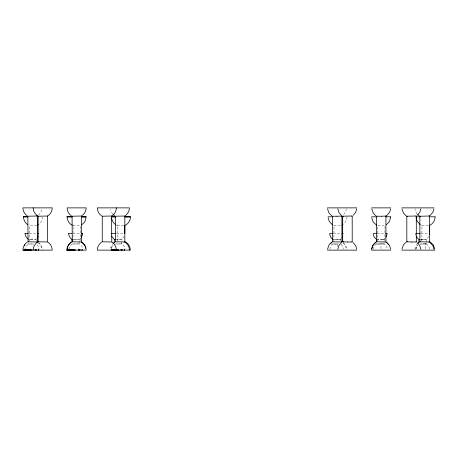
<?xml version="1.0" encoding="UTF-8"?>
<svg xmlns="http://www.w3.org/2000/svg" width="458" height="458" viewBox="0 0 458 458"><rect width="100%" height="100%" fill="white"/><g stroke="black" fill="none" stroke-linecap="round" stroke-linejoin="round"><path stroke-width="0.34" stroke-dasharray="2.29 1.72" d="M29.306 241.274L29.61 224.907M72.874 241.274L73.183 224.907M80.35 240.765L80.442 225.508L81.839 224.746M117.294 241.274L117.391 225.605L116.223 224.981M333.865 241.274L333.962 225.605L333.052 225.17M337.403 246.507L337.426 242.929M377.438 241.274L377.461 225.571M380.964 248.648L380.999 242.929M384.909 240.765L385.006 225.508L377.564 225.605M421.858 241.274L421.955 225.605L421.039 225.17M425.379 248.648L425.419 242.929M343.54 234.004L343.494 233.322M347.112 216.857L346.363 220.498L343.586 224.197M42.548 216.857C42.485 219.76 41.128 222.645 38.753 224.357M329.846 249.289C330.138 247.2 331.466 243.759 334.071 243.965M373.436 249.289C373.728 247.2 375.056 243.759 377.661 243.965M415.778 249.289L417.49 244.784M346.46 208.808L345.378 212.363L343.025 215.231M414.959 249.192L415.641 246.484L417.078 244.085M415.904 249.129L416.534 246.667L417.73 245.001M25.264 249.976L25.757 247.291L27.234 245.001L28.413 244.028L33.549 243.891M68.975 249.307L69.341 247.291L70.824 245.001L72.003 244.028L75.753 243.908L79.509 243.919L80.717 244.858L82.263 247.102L82.692 249.1M111.317 249.307L111.683 247.291L113.166 245.001M41.758 209.735L40.338 213.165L38.191 215.306M110.538 248.265L111.076 246.478L112.748 243.874M111.483 248.207L112.926 244.784M117.603 224.907L117.466 225.599M428.717 236.626L426.346 239.265L426.415 243.919L428.505 245.9L429.696 249.083M124.072 236.546L121.782 239.265L116.647 239.368M385.178 238.292L384.004 239.265L384.039 241.595M36.634 238.589L35.85 239.265L32.1 239.345M80.614 238.252L79.44 239.265L72.41 239.362M341.09 238.761L340.414 239.265L340.443 241.263M384.044 243.931L383.323 243.977M426.387 243.931L425.316 243.988M340.391 239.271L339.83 239.288M383.97 239.271L383.501 239.288M426.312 239.271L425.471 239.294M334.151 243.965L338.273 244.017M377.741 243.965L382.894 243.988M425.236 243.988L420.221 243.959M333.321 239.362L334.002 239.345M115.525 243.965L121.851 243.919L123.059 244.858L124.605 247.102L125.034 249.1M73.034 239.345L79.44 239.265L79.509 243.919L72.003 244.034L71.975 242.288M377.478 239.379L377.535 239.379M339.235 239.299L336.659 239.345M382.825 239.299L377.673 239.345L380.071 239.351M425.167 239.299L422.591 239.345M33.554 244.022L28.413 244.034L28.39 242.7M420.799 239.328L422.488 239.299M32.094 239.299C23.404 240.198 38.695 237.118 35.884 241.263M116.441 239.322L121.782 239.265L121.851 243.919L115.525 244.068M380.249 239.299L382.819 239.265M336.727 243.908L338.273 243.891M380.317 243.908L382.888 243.885M422.66 243.908L425.236 243.885M336.304 239.351L334.082 239.379L339.235 239.265M336.55 244.051L334.157 244.068M380.14 244.051L377.747 244.068M422.482 244.051L420.221 244.068M36.755 225.513L29.404 225.605M72.971 225.605L80.442 225.508M117.391 225.605L124.404 225.513M333.996 225.605L341.176 225.513M421.984 225.605L428.791 225.519M420.73 239.374L425.167 239.265M339.315 239.265L340.334 239.265M382.905 239.265L383.924 239.265M425.247 239.265L426.266 239.265M29.432 233.322L35.85 233.322M73.022 233.322L80.545 233.322M111.105 233.322L111.38 235.509M116.63 233.322L124.444 233.322M333.344 233.322L341.256 233.322M377.255 233.322L385.35 233.322M415.624 233.322L415.664 234.891L415.555 234.21M420.868 233.322L428.865 233.322M383.025 243.885C385.258 243.57 387.176 246.976 387.353 249.083M425.316 243.885L426.409 243.914M377.438 244.062L376.59 244.04L376.539 242.288M333.722 244.062L333 244.04L332.955 242.7M38.191 242.694L40.338 244.835L41.758 248.265M38.621 242.62C40.968 244.349 42.296 247.234 42.342 250.125M341.17 244.4L342.933 246.484L343.763 249.083M343.025 242.769L345.378 245.637L346.46 249.192M343.448 242.786L345.79 245.654L346.861 249.192M112.748 214.115L111.076 211.516L110.538 209.73M417.078 213.915L415.641 211.516L414.959 208.808M37.127 244.858L38.672 247.102L39.102 249.1M384.056 242.757L384.073 243.919"/><path stroke-width="0.69" d="M428.888 215.964L429.381 216.01L429.381 241.99L428.888 242.024M124.811 233.483L124.862 225.508C128.217 224.025 130.599 220.464 130.496 216.8L124.662 216.823L130.496 216.8M429.375 232.819L429.358 225.513M390.68 216.857L389.529 221.34L386.403 224.746M435.1 216.857C435.1 220.304 433.073 223.636 430.016 225.221M33.182 250.125C33.205 246.994 34.825 243.977 37.413 242.219M67.12 250.125C67.143 246.988 68.757 243.965 71.351 242.208M116.355 207.875C116.332 211.006 114.712 214.023 112.118 215.781M387.13 234.004L386.031 237.221M429.381 234.685L429.472 234.004M327.51 249.192L329.067 244.835L331.695 242.213M337.792 249.192L338.868 245.637L341.227 242.769M356.742 208.808L355.666 212.363L353.307 215.231M371.724 249.192L373.281 244.835L375.909 242.213M390.674 208.808L389.598 212.363L386.489 215.787M401.918 249.192L403.475 244.835L406.103 242.213M420.868 208.808L419.791 212.363L417.433 215.231M433.915 208.808L432.833 212.363L429.73 215.787M371.484 249.129L372.583 245.585L375.715 242.173M81.444 233.322L82.595 233.322L82.097 235.979L81.358 237.112M24.343 245.877L24.938 244.784M342.784 236.626L342.04 237.776M37.396 237.679L38.14 236.546M82.469 233.322L82.062 233.695L82.595 233.322M417.707 243.393L419.15 242.213M330.693 243.347L331.386 242.729M47.993 215.781C50.586 214.023 52.206 211.006 52.229 207.875L22.9 207.875C22.923 211.012 24.537 214.035 27.131 215.792M27.131 242.208C24.537 243.965 22.923 246.988 22.9 250.125L52.229 250.125C52.206 246.994 50.586 243.977 47.993 242.219M125.166 215.781C127.759 214.023 129.374 211.006 129.396 207.875L97.308 207.875C97.331 211.006 98.951 214.023 101.539 215.781M101.539 242.219C98.951 243.977 97.331 246.994 97.308 250.125L130.33 250.125C130.324 246.473 128.085 242.98 124.759 241.463M113.143 243.393L114.586 242.208M81.839 224.746L84.484 222.136L85.371 220.498L86.121 216.857L81.827 216.8M71.15 242.173C68.551 243.925 66.839 246.994 66.908 250.125M81.93 215.655C84.621 214.069 86.104 210.943 86.161 207.875L67.12 207.875C67.143 211.012 68.757 214.035 71.351 215.792M38.712 249.759L38.106 250.125L38.712 249.793M82.303 249.759L81.696 250.125L82.303 249.793M124.645 249.759L124.038 250.125L124.645 249.793M342.029 225.221L342.83 224.746M37.338 225.256L38.272 224.746M32.255 249.919L24.022 250.068L24.852 250.125M74.66 250.125L67.595 250.068L68.425 250.125M119.08 250.125L111.191 249.976L118.187 249.919M85.394 216.852L81.89 216.829L86.075 216.8M36.875 242.024L37.361 241.99L37.361 216.01L27.841 216.222L28.075 241.818M81.364 242.019L81.581 216.01L72.061 216.222L72.29 241.818M124.33 242.024L124.816 241.99L124.816 216.01L115.296 216.222L115.525 241.818M47.649 216.01L38.123 216.222L38.123 241.778L47.649 241.99L47.42 216.056M111.775 216.01L102.254 216.222L102.254 241.778L111.775 241.99L111.546 216.056M27.308 249.919L25.264 249.976L27.308 249.976M70.898 249.919L68.849 249.976L70.898 249.976M111.723 249.988L111.191 249.976L113.241 249.976M38.123 241.778L38.535 241.738M102.254 241.778L102.661 241.738M27.841 241.778L37.361 241.99M72.061 241.778L81.581 241.99M115.296 241.778L124.816 241.99M113.241 249.919L112.015 250.068L112.84 250.125M341.874 216.033L337.094 216.245M386.088 216.033L381.337 216.245M429.341 216.027L419.912 216.239M28.419 250.125L29.575 249.873M69.381 249.988L68.849 249.976L73.165 249.873M114.351 250.125L115.508 249.873M352.156 216.033L351.847 216.067M416.282 216.033L415.973 216.067M67.028 250.125L75.845 249.919M342.727 241.761L343.237 241.732M406.853 241.761L407.362 241.732M72.009 250.125L74.539 250.125M332.445 241.767L341.886 241.973M376.659 241.767L386.105 241.973M419.9 241.767L429.341 241.973M332.76 216.165L332.416 216.21L332.405 229L332.405 241.778L332.76 241.83M376.98 216.165L376.636 216.21L376.619 229L376.619 241.778L376.98 241.83M420.215 216.165L419.871 216.21L419.86 229L419.86 241.778L420.215 241.83M72.032 239.374C70 238.217 68.809 235.847 68.608 233.528M385.922 242.019L385.922 215.976M31.087 250.125L24.904 250.074M71.105 250.091L68.477 250.074M27.692 224.683C25.11 222.909 23.513 219.874 23.507 216.737L27.738 216.766L24.234 216.743M376.545 239.379L376.528 241.704M418.887 242.7L418.835 239.379L419.934 239.345M341.439 242.024L341.926 241.99L341.926 216.01L341.439 215.964M27.532 250.091L25.264 249.976L25.797 249.988M115.519 250.091L112.891 250.074M337.054 216.245L332.456 216.239M115.456 239.345L114.271 239.379L111.523 236.173M36.823 249.833L34.928 249.873L36.096 250.125L34.928 249.793M80.413 249.833L78.518 249.873L79.686 250.125L78.518 249.793M122.755 249.833L120.86 249.873L122.028 250.125L120.86 249.793M381.222 216.25L376.659 216.239M27.612 250.125L29.318 250.125M71.179 250.125L72.885 250.125M115.599 250.125L117.305 250.125M419.259 239.385L418.95 239.385M327.464 207.875L356.776 207.875M371.678 207.875L390.72 207.875M401.884 207.875L433.961 207.875M27.801 216.8L23.507 216.8L23.885 216.8M38.254 216.8L37.218 216.823M115.788 216.8L111.54 216.8L111.872 216.8M328.077 216.8L332.777 216.8M341.977 216.8L342.819 216.8M371.65 216.8L376.768 216.8M385.762 216.8L390.668 216.8M416.099 216.8L420.152 216.8M429.306 216.8L435.089 216.8M25.018 233.322L28.167 233.322M37.854 233.322L38.512 233.322M68.608 233.322L71.757 233.322M111.437 233.322L115.364 233.322M329.588 233.322L332.731 233.322M341.994 233.322L342.779 233.322M373.178 233.322L376.619 233.322M385.802 233.322L387.147 233.322M416.139 233.322L420.238 233.322M66.868 250.125L86.161 250.125C86.104 247.057 84.621 243.931 81.93 242.345M327.464 250.125L356.788 250.125M371.444 250.125L390.72 250.125M401.872 250.125L434.888 250.125M72.404 216.771L67.08 216.737C67.08 220.269 69.135 223.762 72.353 225.273M111.328 250.125L118.954 250.114M23.341 250.125L30.967 250.114M114.626 239.385L114.271 239.379L114.323 242.7M72.284 239.385L71.929 239.379L71.969 241.704M347.427 242.001L352.208 241.99L352.196 216.004L342.699 216.21L342.687 241.778L343.672 241.876M411.416 242.001L406.83 241.79L406.813 216.222L416.282 215.993L416.333 241.99L411.484 242.001M347.382 242.001L343.763 241.876M407.362 216.268L406.864 216.239M343.237 216.268L342.739 216.239M125.406 216.8L129.814 216.852M36.875 215.964L37.361 216.01M102.661 216.262L102.254 216.222M38.535 216.262L38.123 216.222M415.973 241.933L416.293 241.973M351.847 241.933L352.168 241.973M112.221 216.743L115.725 216.766L111.494 216.737C111.5 219.874 113.097 222.909 115.679 224.683M67.801 216.743L72.209 216.8L67.08 216.8L67.458 216.8M429.896 241.744L433.302 244.853L434.848 249.192M376.619 225.17L373.213 222.038L371.678 217.67M332.771 239.294L330.813 237.393L329.623 234.21M125.166 242.345C127.856 243.931 129.345 247.057 129.396 250.125M419.15 215.787L417.707 214.602M406.103 215.787L403.475 213.165L401.918 208.808M429.73 242.213L432.833 245.637L433.915 249.192M375.909 215.787L373.281 213.165L371.724 208.808M386.489 242.213L389.598 245.637L390.674 249.192M331.695 215.787L329.067 213.165L327.51 208.808M420.238 224.683L417.152 221.237L416.099 217.67M332.25 224.683L329.165 221.237L328.111 217.67M28.344 239.379L25.591 236.173L25.018 233.528M113.143 214.596L114.586 215.781M112.118 242.219C114.712 243.977 116.332 246.994 116.355 250.125M37.413 215.781C34.825 214.023 33.205 211.006 33.182 207.875M81.713 242.225L84.324 244.853M418.148 238.893L416.082 236.196M375.806 238.893L374.043 236.809L373.213 234.21M417.433 242.769L419.791 245.637L420.868 249.192M341.227 215.231L338.868 212.363L337.792 208.808M353.307 242.769L355.666 245.637L356.742 249.192M387.021 242.786L388.882 244.853M84.61 245.402L85.194 246.496M85.371 247.085L85.732 248.276"/></g></svg>
